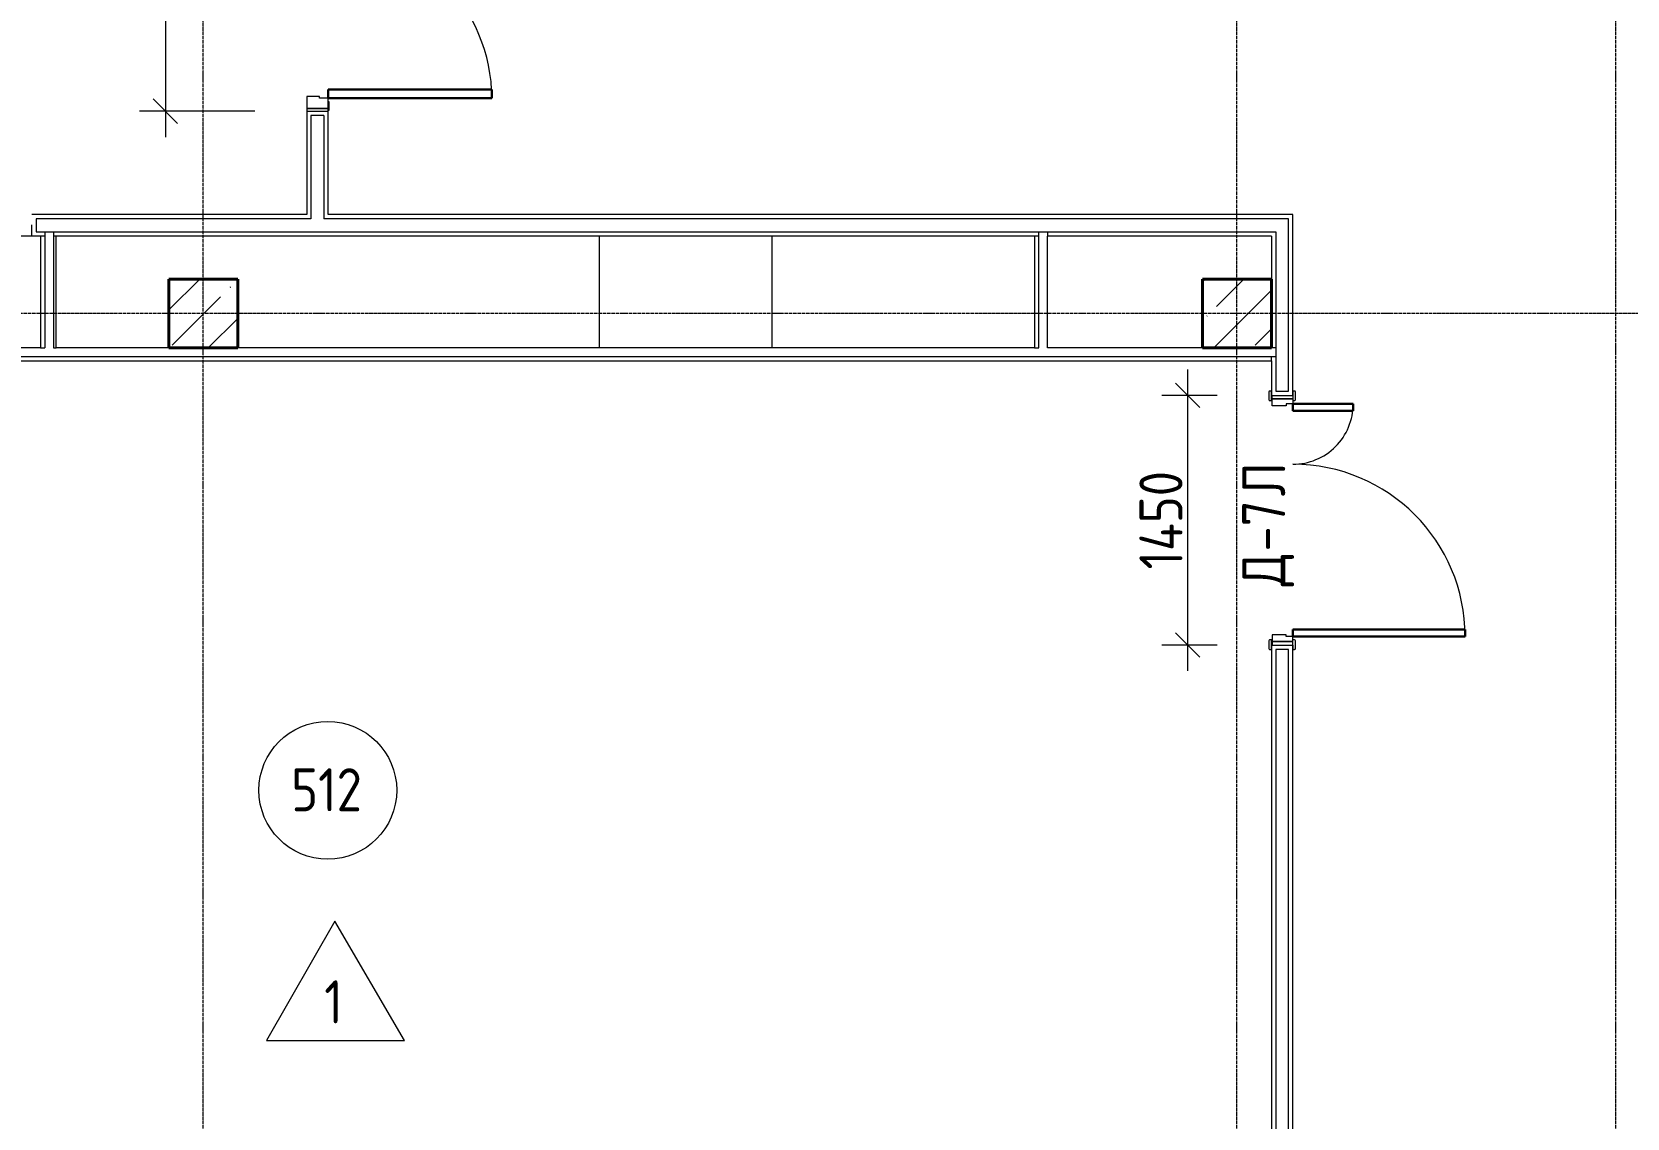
# Model space of a CAD drawing. Header units: millimetres. Extents: x -56773 to 221258, y -262288 to 26541.
# Drawn here: x 32814 to 42074, y -255980 to -249673 of the extents above; entities that cross this region are included whole.
import ezdxf

# ---------------------------------------------------------------- set-up
doc = ezdxf.new("R2010")
doc.units = ezdxf.units.MM
doc.linetypes.add('ADSK_Линия сетки', pattern=[25, 20, -2.5, 0, -2.5])
for name, color, linetype, lineweight in [('Двери', 7, 'Continuous', 9), ('Марки дверей', 7, 'Continuous', 20), ('Марки помещений', 7, 'Continuous', 20), ('Несущие колонны', 7, 'Continuous', 18), ('Оси', 7, 'Continuous', 9), ('Перекрытие', 7, 'Continuous', 18), ('Размеры', 7, 'Continuous', 9), ('Стены внутренние', 7, 'Continuous', 18), ('Стены несущие', 7, 'Continuous', 30), ('Стены отделка', 7, 'Continuous', 30), ('Стены штриховка', 7, 'Continuous', 9)]:
    doc.layers.add(name, color=color, linetype=linetype, lineweight=lineweight)
doc.styles.add('GOST Common_2', font='', dxfattribs={"width": 0.9, "height": 250})
doc.styles.get('GOST Common_2').set_extended_font_data('GOST Common')
doc.dimstyles.new('ADSK_Основной', dxfattribs={"dimscale": 304.8, "dimtxt": 251.428749, "dimasz": 0.463911, "dimexe": 0.492126, "dimexo": 0.984252, "dimgap": 0.164042, "dimtad": 1, "dimdec": 3, "dimrnd": 0.001, "dimdsep": 46, "dimtxsty": 'GOST Common_2', "dimblk1": 'OBLIQUE', "dimblk2": 'OBLIQUE', "dimsah": 1, "dimcen": 0.09, "dimdle": 0.492126, "dimazin": 2, "dimtfac": 1, "dimtdec": 4, "dimtix": 1, "dimtmove": 0, "dimatfit": 3, "dimfxl": 1, "dimtvp": 1, "dimtolj": 1, "dimtzin": 0, "dimlwd": 20, "dimlwe": 20, "dimarcsym": 2})
doc.dimstyles.new('ADSK_Основной_2_5_мм', dxfattribs={"dimscale": 304.8, "dimtxt": 251.428749, "dimasz": 0.463911, "dimexe": 0.492126, "dimexo": 0.984252, "dimgap": 0.098425, "dimtad": 1, "dimrnd": 0.01, "dimdsep": 46, "dimtxsty": 'GOST Common_2', "dimblk1": 'OBLIQUE', "dimblk2": 'OBLIQUE', "dimsah": 1, "dimcen": 0.09, "dimdle": 0.492126, "dimazin": 2, "dimtfac": 1, "dimtdec": 4, "dimtix": 1, "dimtmove": 0, "dimatfit": 3, "dimfxl": 1, "dimtvp": 1, "dimtolj": 1, "dimtzin": 0, "dimlwd": 20, "dimlwe": 20, "dimarcsym": 2})
pattern_1 = [(45, (9.36, -250313.7), (-224.5064, 224.5064), []), (45, (233.87, -250313.7), (-224.5064, 224.5064), [396.875, -79.375, 3.353, -76.022])]

# ---------------------------------------------------------------- blocks, each defined once
blk = doc.blocks.new('ADSK_КолоннаЖБ_Прямоугольная - 400x400 мм-1807143-Маркировочный 5-й')
at = {"layer": 'Несущие колонны', "lineweight": 40}
for p, q in [((-200, 200), (200, 200)), ((-200, -200), (-200, 200)), ((200, 200), (200, -200)), ((200, -200), (-200, -200))]:
    blk.add_line(p, q, dxfattribs=at)
blk = doc.blocks.new('Дверь двупольная медицин облиц CPL - Д-7Л 1500х2300 Дверной блок двупольный_ левая актив_створка 3-2690925-Маркировочный 5-й')
at = {"layer": 'Двери', "lineweight": 30}
for p, q in [((675, 1062.5), (635, 1062.5)), ((635, 1062.5), (635, 62.5)), ((675, 62.5), (675, 1062.5)), ((-675, 412.5), (-635, 412.5)), ((-675, 62.5), (-675, 412.5)), ((-635, 412.5), (-635, 62.5)), ((-635, 62.5), (-675, 62.5)), ((635, 62.5), (675, 62.5))]:
    blk.add_line(p, q, dxfattribs=at)
at = {"layer": 'Двери'}
for p, q in [((-750, 72.5), (-750, 62.5)), ((-750, 62.5), (-725, 62.5)), ((-700, 77.5), (-745, 77.5)), ((-725, 62.5), (-705, 62.5)), ((-725, -57.5), (-725, 62.5)), ((-705, 62.5), (-675, 62.5)), ((-705, -57.5), (-705, 62.5)), ((-705, 62.5), (-705, -57.5)), ((-695, 62.5), (-695, 72.5)), ((-675, 62.5), (-675, 22.5)), ((-675, 22.5), (-665, 22.5)), ((-665, 22.5), (-665, -57.5)), ((675, 22.5), (665, 22.5)), ((665, 22.5), (665, -57.5)), ((705, 62.5), (675, 62.5)), ((675, 62.5), (675, 22.5)), ((695, 72.5), (695, 62.5)), ((745, 77.5), (700, 77.5)), ((705, -57.5), (705, 62.5)), ((725, 62.5), (705, 62.5)), ((705, 62.5), (705, -57.5)), ((725, -57.5), (725, 62.5)), ((725, 62.5), (750, 62.5)), ((750, 62.5), (750, 72.5)), ((-695, -62.5), (-750, -62.5)), ((-750, -62.5), (-750, -72.5)), ((-745, -77.5), (-700, -77.5)), ((-705, -57.5), (-725, -57.5)), ((-665, -57.5), (-705, -57.5)), ((-695, -72.5), (-695, -62.5)), ((665, -57.5), (705, -57.5)), ((750, -62.5), (695, -62.5)), ((695, -62.5), (695, -72.5)), ((700, -77.5), (745, -77.5)), ((705, -57.5), (725, -57.5)), ((750, -72.5), (750, -62.5))]:
    blk.add_line(p, q, dxfattribs=at)
for centre, radius, start, end in [((675, 62.5), 1000, 90, 180), ((-675, 62.5), 350, 360, 90), ((-745, 72.5), 5, 90, 180), ((-700, 72.5), 5, 360, 90), ((700, 72.5), 5, 90, 180), ((745, 72.5), 5, 360, 90), ((-745, -72.5), 5, 180, 270), ((-700, -72.5), 5, 270, 0), ((700, -72.5), 5, 180, 270), ((745, -72.5), 5, 270, 360)]:
    blk.add_arc(centre, radius, start, end, dxfattribs=at)
blk = doc.blocks.new('Дверь двупольная алюминиевая - Д-32 2100х2350  Дверной блок двупольный остекленный_ антипаника 2-3572175-Маркировочный 5-й')
at = {"layer": 'Двери', "lineweight": 30}
for p, q in [((-950, 1012.5), (-900, 1012.5)), ((-950, 62.5), (-950, 1012.5)), ((-900, 1012.5), (-900, 62.5)), ((950, 1012.5), (900, 1012.5)), ((900, 1012.5), (900, 62.5)), ((950, 62.5), (950, 1012.5)), ((-900, 62.5), (-950, 62.5)), ((900, 62.5), (950, 62.5))]:
    blk.add_line(p, q, dxfattribs=at)
at = {"layer": 'Двери'}
for p, q in [((-1025, 62.5), (-1010, 62.5)), ((-1025, -62.5), (-1025, 62.5)), ((-1020, 67.5), (-1020, 62.5)), ((-970, 67.5), (-1020, 67.5)), ((-1010, 62.5), (-950, 62.5)), ((-1010, -62.5), (-1010, 62.5)), ((-1010, 62.5), (-1010, -62.5)), ((-970, 62.5), (-970, 67.5)), ((-950, 62.5), (-950, 12.5)), ((-950, 12.5), (-940, 12.5)), ((-940, 12.5), (-940, -62.5)), ((950, 12.5), (940, 12.5)), ((940, 12.5), (940, -62.5)), ((1010, 62.5), (950, 62.5)), ((950, 62.5), (950, 12.5)), ((1020, 67.5), (970, 67.5)), ((970, 67.5), (970, 62.5)), ((1010, -62.5), (1010, 62.5)), ((1025, 62.5), (1010, 62.5)), ((1010, 62.5), (1010, -62.5)), ((1020, 62.5), (1020, 67.5)), ((1025, -62.5), (1025, 62.5)), ((-1010, -62.5), (-1025, -62.5)), ((-940, -62.5), (-1010, -62.5)), ((940, -62.5), (1010, -62.5)), ((1010, -62.5), (1025, -62.5))]:
    blk.add_line(p, q, dxfattribs=at)
for centre, start, end in [((-950, 62.5), 360, 90), ((950, 62.5), 90, 180)]:
    blk.add_arc(centre, 950, start, end, dxfattribs=at)
blk = doc.blocks.new('ADSK_Марка_Помещение_ОдноЗначение - Номер-159740-Маркировочный 5-й')
at = {"layer": 'Марки помещений'}
blk.add_circle((0, 0), 4, dxfattribs=at)
blk = doc.blocks.new('ADSK_Марка_Помещение_ТипПола_ГОСТ21-501-2011 - Отделка пола-1456712-Маркировочный 5-й')
at = {"layer": 'Марки помещений'}
for p, q in [((0, 6.934), (-3.965, 0)), ((4.041, 0), (0, 6.934)), ((-3.965, 0), (4.041, 0))]:
    blk.add_line(p, q, dxfattribs=at)
blk = doc.blocks.new('_Oblique')
at = {"color": 0, "linetype": 'ByBlock', "lineweight": -2}
blk.add_line((-0.5, -0.5), (0.5, 0.5), dxfattribs=at)
blk = doc.blocks.new('*D6859')
at = {"layer": 'Defpoints', "color": 0, "lineweight": 25, "transparency": 16777216}
for p in [(39994.4, -251783.7), (39523.4, -253233.7), (39994.4, -253233.7)]:
    blk.add_point(p, dxfattribs=at)
at = {"layer": 'Размеры', "color": 0, "lineweight": 20, "transparency": 16777216}
for p, q in [((39523.4, -251633.7), (39523.4, -253383.7)), ((39694.4, -251783.7), (39373.4, -251783.7)), ((39694.4, -253233.7), (39373.4, -253233.7))]:
    blk.add_line(p, q, dxfattribs=at)
at = {"layer": 'Размеры', "color": 0, "lineweight": 20, "transparency": 16777216, "xscale": 141.4, "yscale": 141.4, "zscale": 141.4}
for p, rotation in [((39523.4, -251783.7), 90), ((39523.4, -253233.7), 270)]:
    blk.add_blockref('_Oblique', p, dxfattribs=dict(at, rotation=rotation))
at = {"layer": 'Размеры', "color": 0, "lineweight": 9, "transparency": 16777216, "insert": (39368.4, -252508.7), "char_height": 250, "width": 726.16, "attachment_point": 5, "rotation": 90, "style": 'GOST Common_2'}
blk.add_mtext('\\A1;1450', dxfattribs=at)
blk = doc.blocks.new('*D6840')
at = {"layer": 'Defpoints', "color": 0, "lineweight": 25, "transparency": 16777216}
for p in [(34409.4, -248083.7), (33589, -250133.7), (34409.4, -250133.7)]:
    blk.add_point(p, dxfattribs=at)
at = {"layer": 'Размеры', "color": 0, "lineweight": 20, "transparency": 16777216}
for p, q in [((33589, -247933.7), (33589, -250283.7)), ((34109.4, -248083.7), (33439, -248083.7)), ((34109.4, -250133.7), (33439, -250133.7))]:
    blk.add_line(p, q, dxfattribs=at)
at = {"layer": 'Размеры', "color": 0, "lineweight": 20, "transparency": 16777216, "xscale": 141.4, "yscale": 141.4, "zscale": 141.4}
for p, rotation in [((33589, -248083.7), 90), ((33589, -250133.7), 270)]:
    blk.add_blockref('_Oblique', p, dxfattribs=dict(at, rotation=rotation))
at = {"layer": 'Размеры', "color": 0, "lineweight": 9, "transparency": 16777216, "insert": (33414, -249108.7), "char_height": 250, "width": 756.843, "attachment_point": 5, "rotation": 90, "style": 'GOST Common_2'}
blk.add_mtext('\\A1;2050', dxfattribs=at)

msp = doc.modelspace()

# ---------------------------------------------------------------- hatches: boundary and pattern name
at = {"layer": 'Несущие колонны', "lineweight": 9}
h = msp.add_hatch(dxfattribs=at)
h.set_pattern_fill('FP_1', color=256, style=0, pattern_type=2)
h.set_pattern_definition(pattern_1)
h.paths.add_polyline_path([(33609.3615, -251508.7359), (34009.3615, -251508.7359), (34009.3615, -251108.7359), (33609.3615, -251108.7359)])
h = msp.add_hatch(dxfattribs=at)
h.set_pattern_fill('FP_1', color=256, style=0, pattern_type=2)
h.set_pattern_definition(pattern_1)
h.paths.add_polyline_path([(39801.9758, -251508.7359), (40009.3615, -251508.7359), (40009.3615, -251108.7359), (39609.3615, -251108.7359), (39609.3615, -251508.7359)])

# ---------------------------------------------------------------- linework, layer by layer
for p, q in [((34009.3615, -251108.7359), (33609.3615, -251108.7359)), ((33609.3615, -251108.7359), (33609.3615, -251508.7359)), ((34009.3615, -251508.7359), (34009.3615, -251108.7359)), ((40009.3615, -251108.7359), (39609.3615, -251108.7359)), ((39609.3615, -251108.7359), (39609.3615, -251508.7359)), ((40009.3615, -251508.7359), (40009.3615, -251108.7359)), ((33609.3615, -251508.7359), (34009.3615, -251508.7359)), ((39609.3615, -251508.7359), (40009.3615, -251508.7359))]:
    msp.add_line(p, q, dxfattribs=at)
at = {"layer": 'Оси', "color": 253, "linetype": 'ADSK_Линия сетки', "lineweight": 5, "true_color": 0xaaaaaa}
for p, q in [((33809.3615, -261287.5872), (33809.3615, -240286.2598)), ((39809.3615, -261287.5872), (39809.3615, -240286.2598)), ((42009.3615, -261287.5872), (42009.3615, -240286.2598)), ((62528.5982, -251308.7359), (-25230.7352, -251308.7359))]:
    msp.add_line(p, q, dxfattribs=at)
at = {"layer": 'Перекрытие'}
for p, q in [((36109.3615, -251508.7359), (36109.3615, -250858.7359)), ((37109.3615, -250858.7359), (37109.3615, -251508.7359))]:
    msp.add_line(p, q, dxfattribs=at)
at = {"layer": 'Стены внутренние', "lineweight": 5}
msp.add_line((32814.3615, -250858.7359), (31014.3615, -250858.7359), dxfattribs=at)
at = {"layer": 'Стены несущие', "lineweight": 9}
for p, q in [((34409.3615, -250133.7359), (34409.3615, -250733.7359)), ((34534.3615, -250733.7359), (34534.3615, -250133.7359)), ((34409.3615, -250733.7359), (32814.3615, -250733.7359)), ((40134.3615, -250733.7359), (34534.3615, -250733.7359)), ((40134.3615, -251783.7359), (40134.3615, -250733.7359)), ((32814.3615, -250858.7359), (32814.3615, -250793.7359)), ((32864.3615, -250858.7359), (32814.3615, -250858.7359)), ((38634.3615, -250858.7359), (32954.3615, -250858.7359)), ((32954.3615, -251508.7359), (32954.3615, -250858.7359)), ((38709.3615, -251508.7359), (38709.3615, -250858.7359)), ((40009.3615, -250858.7359), (38709.3615, -250858.7359)), ((40009.3615, -250858.7359), (40009.3615, -251508.7359)), ((32864.3615, -251508.7359), (30964.3615, -251508.7359)), ((38634.3615, -251508.7359), (32954.3615, -251508.7359)), ((40009.3615, -251508.7359), (38709.3615, -251508.7359)), ((40009.3615, -251583.7359), (40009.3615, -251783.7359)), ((40009.3615, -251783.7359), (40014.3615, -251783.7359)), ((40009.3615, -253233.7359), (40009.3615, -257258.7359)), ((40014.3615, -253233.7359), (40009.3615, -253233.7359)), ((40134.3615, -257258.7359), (40134.3615, -253233.7359))]:
    msp.add_line(p, q, dxfattribs=at)
at = {"layer": 'Стены отделка', "lineweight": 9}
for p, q in [((32864.3615, -250858.7359), (32864.3615, -251508.7359)), ((38634.3615, -250858.7359), (38634.3615, -251508.7359)), ((27534.3615, -251583.7359), (40009.3615, -251583.7359))]:
    msp.add_line(p, q, dxfattribs=at)
at = {"layer": 'Стены штриховка', "lineweight": 9}
for p, q in [((34434.3615, -250158.7359), (34434.3615, -250758.7359)), ((34509.3615, -250158.7359), (34434.3615, -250158.7359)), ((34509.3615, -250158.7359), (34509.3615, -250758.7359)), ((34434.3615, -250758.7359), (32839.3615, -250758.7359)), ((32839.3615, -250758.7359), (32839.3615, -250833.7359)), ((40109.3615, -250758.7359), (34509.3615, -250758.7359)), ((40109.3615, -251758.7359), (40109.3615, -250758.7359)), ((32839.3615, -250833.7359), (40034.3615, -250833.7359)), ((32889.3615, -250833.7359), (32889.3615, -251508.7359)), ((32939.3615, -250833.7359), (32939.3615, -251508.7359)), ((38659.3615, -251508.7359), (38659.3615, -250833.7359)), ((38709.3615, -250833.7359), (38709.3615, -250858.7359)), ((40034.3615, -250833.7359), (40034.3615, -251758.7359)), ((32889.3615, -250858.7359), (32864.3615, -250858.7359)), ((32954.3615, -250858.7359), (32939.3615, -250858.7359)), ((38659.3615, -250858.7359), (38634.3615, -250858.7359)), ((27559.3615, -251558.7359), (40034.3615, -251558.7359)), ((32864.3615, -251508.7359), (32889.3615, -251508.7359)), ((32939.3615, -251508.7359), (32954.3615, -251508.7359)), ((38634.3615, -251508.7359), (38659.3615, -251508.7359)), ((40034.3615, -251508.7359), (40009.3615, -251508.7359)), ((40009.3615, -251583.7359), (40009.3615, -251558.7359)), ((40034.3615, -251758.7359), (40109.3615, -251758.7359)), ((40034.3615, -253258.7359), (40034.3615, -257258.7359)), ((40109.3615, -253258.7359), (40034.3615, -253258.7359)), ((40109.3615, -257258.7359), (40109.3615, -253258.7359))]:
    msp.add_line(p, q, dxfattribs=at)

# ---------------------------------------------------------------- block references
at = {"layer": 'Двери'}
for name, p, rotation in [('Дверь двупольная алюминиевая - Д-32 2100х2350  Дверной блок двупольный остекленный_ антипаника 2-3572175-Маркировочный 5-й', (34471.8615, -249108.7359), 269.9999999999999), ('Дверь двупольная медицин облиц CPL - Д-7Л 1500х2300 Дверной блок двупольный_ левая актив_створка 3-2690925-Маркировочный 5-й', (40071.8615, -252508.7359), 269.9999999999997)]:
    msp.add_blockref(name, p, dxfattribs=dict(at, rotation=rotation))
at = {"layer": 'Марки помещений', "xscale": 99.99999999999993, "yscale": 99.99999999999993, "zscale": 99.99999999999993}
for name, p in [('ADSK_Марка_Помещение_ОдноЗначение - Номер-159740-Маркировочный 5-й', (34532.0886, -254076.8352)), ('ADSK_Марка_Помещение_ТипПола_ГОСТ21-501-2011 - Отделка пола-1456712-Маркировочный 5-й', (34573.5833, -255530.5779))]:
    msp.add_blockref(name, p, dxfattribs=at)
at = {"layer": 'Несущие колонны', "lineweight": 40, "rotation": 89.9999999999999}
for p in [(33809.3615, -251308.7359), (39809.3615, -251308.7359)]:
    msp.add_blockref('ADSK_КолоннаЖБ_Прямоугольная - 400x400 мм-1807143-Маркировочный 5-й', p, dxfattribs=at)

# ---------------------------------------------------------------- texts
at = {"layer": 'Марки дверей', "lineweight": 5, "char_height": 250, "attachment_point": 1, "rotation": 90, "style": 'GOST Common_2'}
for s, insert, width in [('\\fGOST Common|b0|i0|c204|p34|;\\W.9;Л', (39839.5755, -252369.0312), 223.670812), ('-7', (39839.5755, -252690.4999), 389.620125), ('\\fGOST Common|b0|i0|c204|p34|;\\W.9;Д', (39839.5755, -252892.9062), 245.316375)]:
    msp.add_mtext(s, dxfattribs=dict(at, insert=insert, width=width))
at = {"layer": 'Марки помещений', "lineweight": 9, "char_height": 250, "attachment_point": 1, "style": 'GOST Common_2'}
for s, insert, width in [('512', (34319.6813, -253949.1102), 526.708687), ('\\fGOST Common|b0|i0|c204|p34|;\\W.9;1', (34511.6509, -255180.5687), 137.088562)]:
    msp.add_mtext(s, dxfattribs=dict(at, insert=insert, width=width))

# ---------------------------------------------------------------- dimensions: what is measured, and where the dimension line sits
at = {"layer": 'Размеры', "lineweight": 9}
for base, p1, p2, dimstyle, override, picture, middle in [((33589.0027, -250133.7359), (34409.3615, -248083.7359), (34409.3615, -250133.7359), 'ADSK_Основной', {"dimpost": '<>', "dimfxl": 2050}, '*D6840', (33414.0027, -249108.7359)), ((39523.3815, -253233.7359), (39994.3615, -251783.7359), (39994.3615, -253233.7359), 'ADSK_Основной_2_5_мм', {"dimpost": '<>', "dimfxl": 1450}, '*D6859', (39368.3815, -252508.7359))]:
    dim = msp.add_linear_dim(base=base, p1=p1, p2=p2, angle=90, dimstyle=dimstyle, override=override, dxfattribs=at)
    dim.commit()
    dim.dimension.update_dxf_attribs({"geometry": picture, "text_midpoint": middle})

doc.saveas('drawing.dxf')
